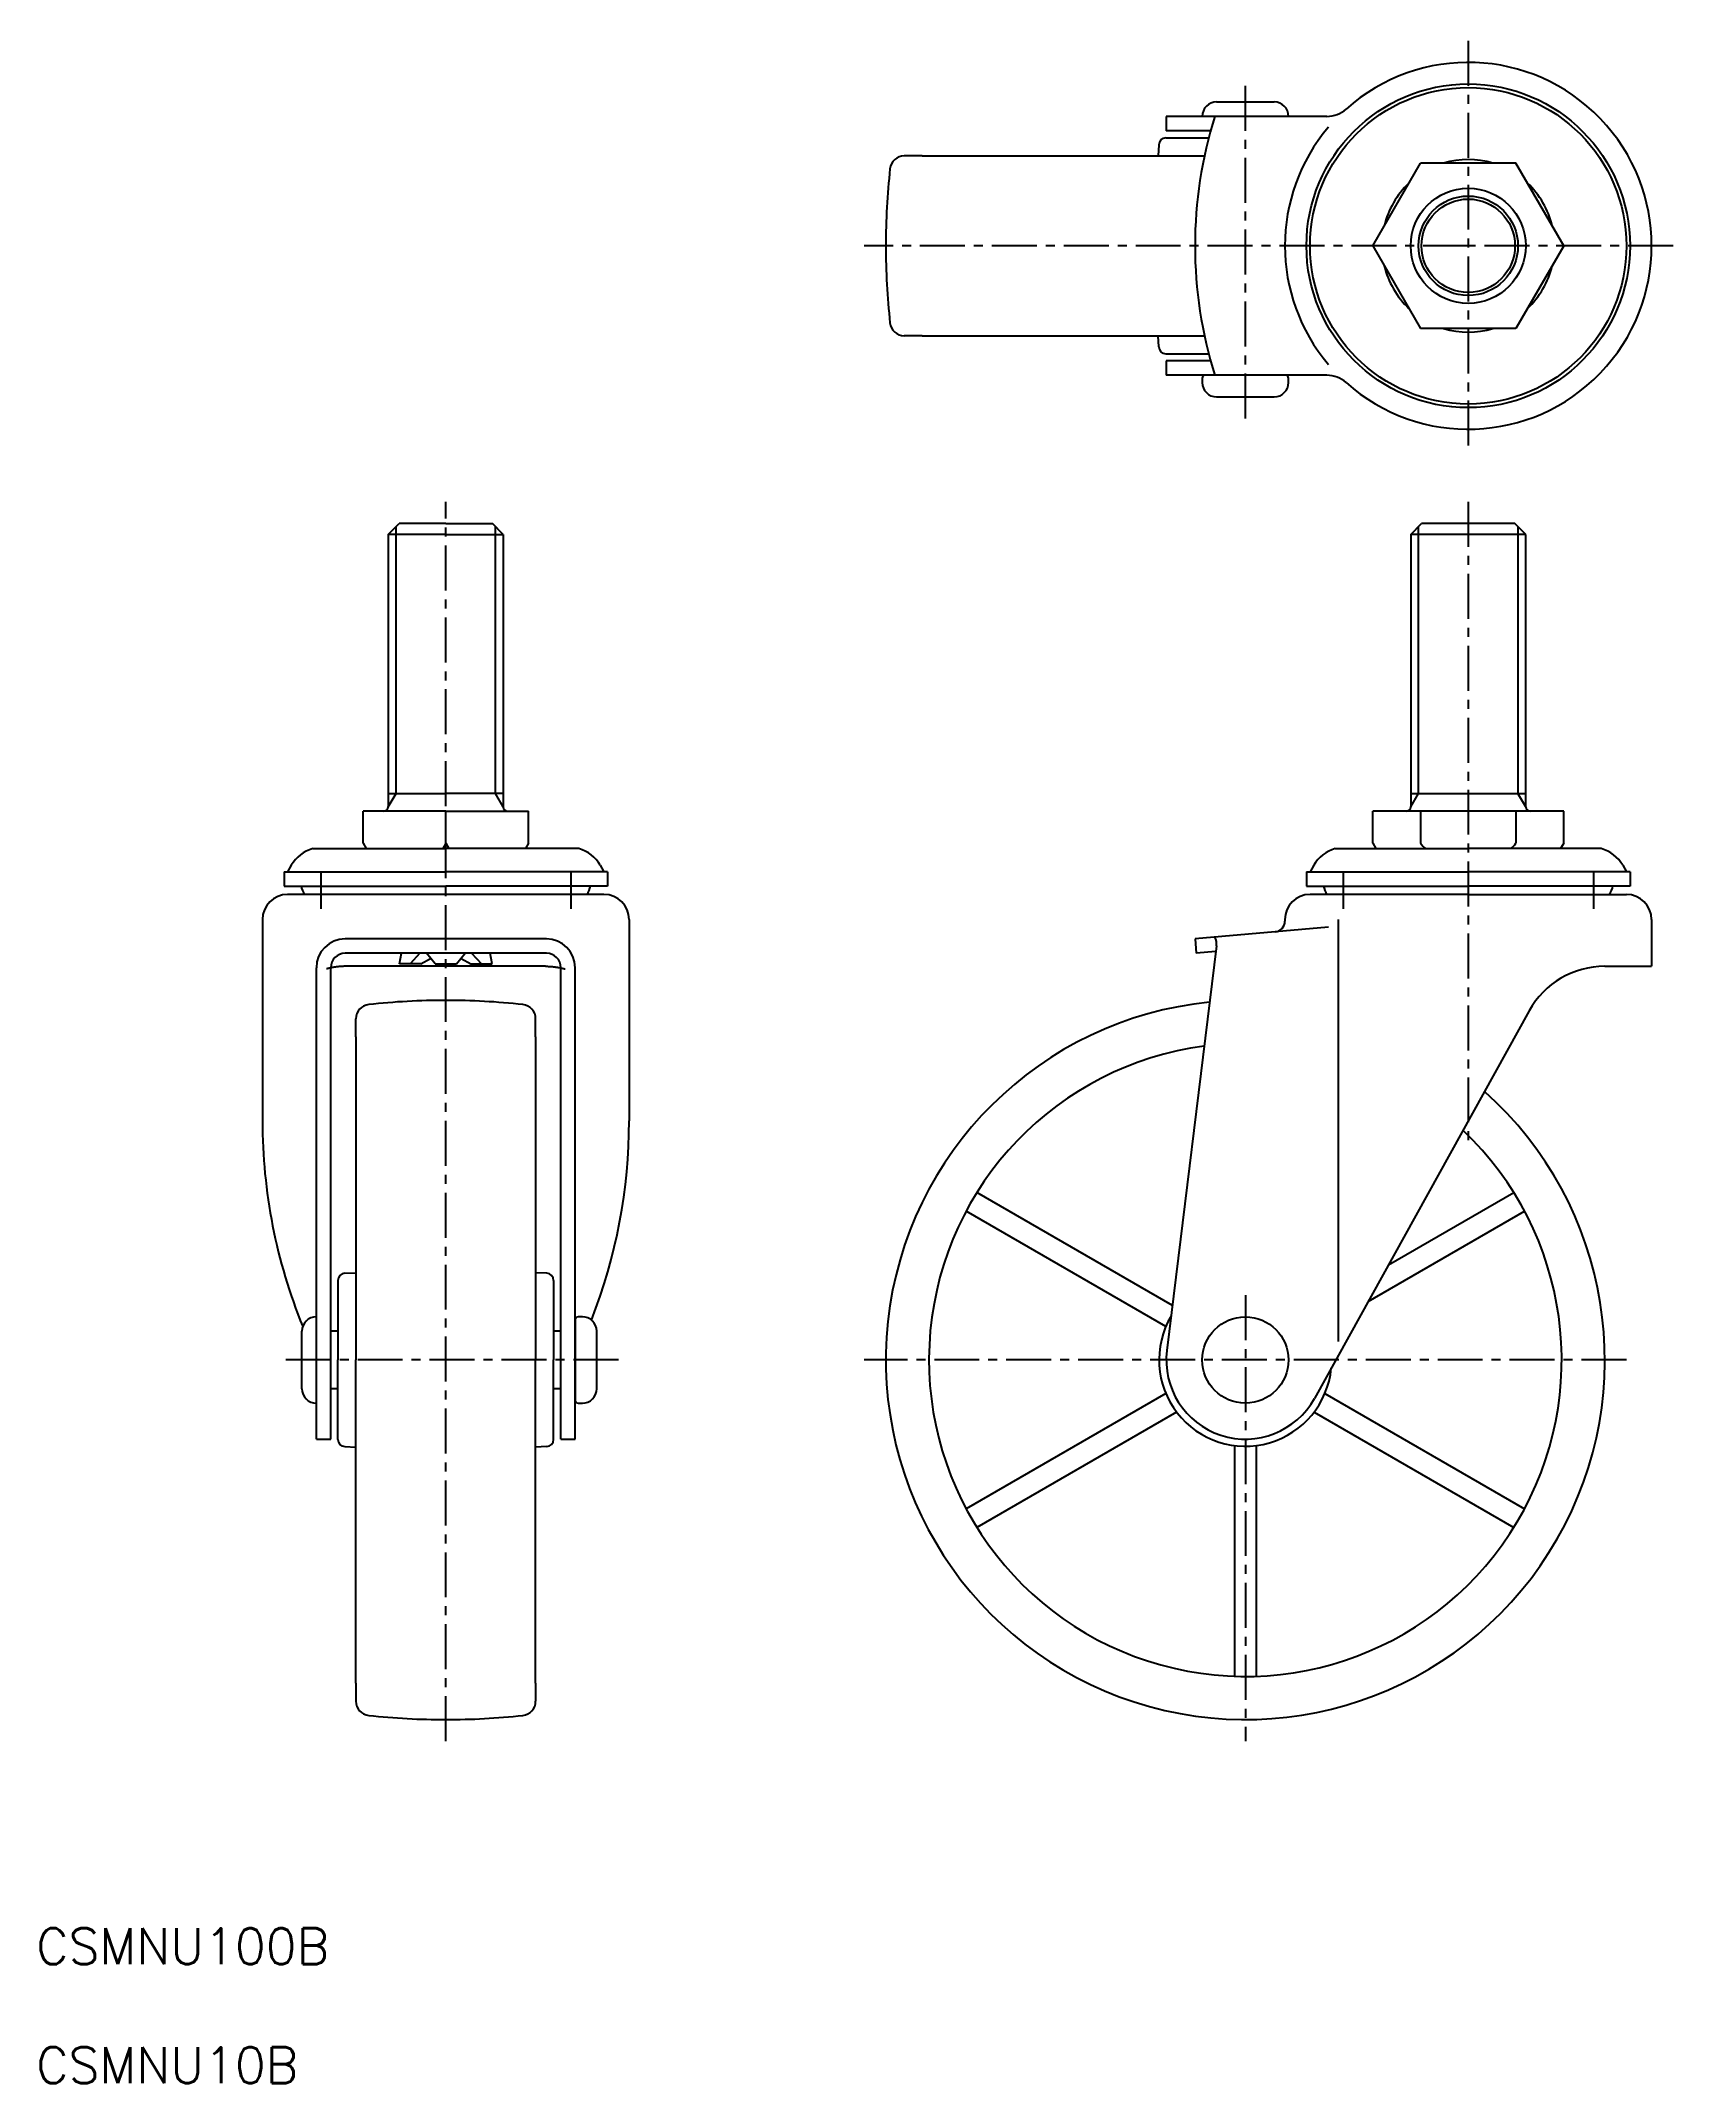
# Model space of a CAD drawing. Extents: x -12 to 215, y -13 to 271.
import ezdxf

# ---------------------------------------------------------------- set-up
doc = ezdxf.new("R2010")
doc.units = 0
doc.header["$LTSCALE"] = 5
doc.linetypes.add('CENTER', pattern=[2, 1.25, -0.25, 0.25, -0.25])
doc.layers.get('0').update_dxf_attribs({"linetype": 'CONTINUOUS'})
doc.layers.add('CENTER', color=1, linetype='CENTER')
doc.styles.get("Standard").update_dxf_attribs({"font": 'txt.shx'})

msp = doc.modelspace()

# ---------------------------------------------------------------- linework, layer by layer
at = {"color": 7, "linetype": 'CONTINUOUS'}
for p, q in [((151.332553, 262.020357), (159.332553, 262.020357)), ((144.332553, 260.020357), (144.332553, 258.020357)), ((166.679309, 260.020357), (144.332553, 260.020357)), ((143.282888, 256.072693), (143.201534, 254.520357)), ((144.281518, 257.020357), (150.237803, 257.020357)), ((150.505224, 258.020357), (144.332553, 258.020357)), ((110.383588, 254.520357), (107.896677, 254.520357)), ((110.383588, 254.520357), (149.64908, 254.520357)), ((173.053497, 242.020357), (179.693025, 253.520357)), ((192.972081, 253.520357), (179.693025, 253.520357)), ((199.611609, 242.020357), (192.972081, 253.520357)), ((173.053497, 242.020357), (179.693025, 230.520357)), ((199.611609, 242.020357), (192.972081, 230.520357)), ((192.972081, 230.520357), (179.693025, 230.520357)), ((110.383588, 229.520357), (107.896677, 229.520357)), ((110.383588, 229.520357), (149.64908, 229.520357)), ((143.282888, 227.968021), (143.201534, 229.520357)), ((144.281518, 227.020357), (150.237803, 227.020357)), ((144.332553, 226.020357), (144.332553, 224.020357)), ((150.505224, 226.020357), (144.332553, 226.020357)), ((166.679309, 224.020357), (144.332553, 224.020357)), ((149.332553, 223.620357), (149.332553, 223.020357)), ((160.932553, 224.020357), (149.732553, 224.020357)), ((161.332553, 223.020357), (161.332553, 223.620357)), ((151.332553, 221.020357), (159.332553, 221.020357)), ((36.130765, 201.900815), (37.630765, 203.400815)), ((44.130765, 201.900815), (36.130765, 201.900815)), ((36.130765, 201.900815), (36.130765, 164.000815)), ((44.130765, 203.400815), (37.630765, 203.400815)), ((44.130765, 203.400815), (50.630765, 203.400815)), ((44.130765, 201.900815), (52.130765, 201.900815)), ((52.130765, 201.900815), (50.630765, 203.400815)), ((52.130765, 201.900815), (52.130765, 164.000815)), ((178.332553, 201.900815), (179.832553, 203.400815)), ((194.332553, 201.900815), (178.332553, 201.900815)), ((178.332553, 201.900815), (178.332553, 164.000815)), ((192.832553, 203.400815), (179.832553, 203.400815)), ((194.332553, 201.900815), (192.832553, 203.400815)), ((194.332553, 164.000815), (194.332553, 201.900815)), ((36.130765, 165.87576), (44.130765, 165.87576)), ((52.130765, 165.87576), (44.130765, 165.87576)), ((178.332553, 165.87576), (194.332553, 165.87576)), ((32.630765, 158.948256), (32.630765, 163.400815)), ((44.130765, 163.400815), (32.630765, 163.400815)), ((44.130765, 158.948256), (44.130765, 163.400815)), ((44.130765, 163.400815), (55.630765, 163.400815)), ((55.630765, 158.948256), (55.630765, 163.400815)), ((173.053497, 158.948256), (173.053497, 163.400815)), ((199.611609, 163.400815), (173.053497, 163.400815)), ((179.693025, 163.400815), (179.693025, 158.948256)), ((192.972081, 163.400815), (192.972081, 158.948256)), ((199.611609, 158.948256), (199.611609, 163.400815)), ((25.630765, 158.200815), (44.130765, 158.200815)), ((32.630765, 158.948256), (33.0623, 158.200815)), ((44.130765, 158.948256), (43.699229, 158.200815)), ((44.130765, 158.948256), (44.5623, 158.200815)), ((62.630765, 158.200815), (44.130765, 158.200815)), ((55.630765, 158.948256), (55.199229, 158.200815)), ((167.832553, 158.200815), (186.332553, 158.200815)), ((173.053497, 158.948256), (173.485032, 158.200815)), ((204.832553, 158.200815), (186.332553, 158.200815)), ((199.611609, 158.948256), (199.180074, 158.200815)), ((21.630765, 155.000815), (21.630765, 153.000815)), ((21.630765, 155.000815), (44.130765, 155.000815)), ((22.640486, 155.883679), (22.130765, 155.000815)), ((66.630765, 155.000815), (44.130765, 155.000815)), ((65.621043, 155.883679), (66.130765, 155.000815)), ((66.630765, 155.000815), (66.630765, 153.000815)), ((163.832553, 155.000815), (163.832553, 153.000815)), ((163.832553, 155.000815), (186.332553, 155.000815)), ((164.842274, 155.883679), (164.332553, 155.000815)), ((208.832553, 155.000815), (186.332553, 155.000815)), ((207.822832, 155.883679), (208.332553, 155.000815)), ((208.832553, 155.000815), (208.832553, 153.000815)), ((21.630765, 153.000815), (44.130765, 153.000815)), ((66.130765, 151.844565), (22.130765, 151.844565)), ((66.630765, 153.000815), (44.130765, 153.000815)), ((163.832553, 153.000815), (186.332553, 153.000815)), ((186.332553, 151.844565), (164.332553, 151.844565)), ((208.832553, 153.000815), (186.332553, 153.000815)), ((186.332553, 151.844565), (208.332553, 151.844565)), ((18.630765, 148.344565), (18.630765, 120.340727)), ((69.630765, 148.344565), (69.630765, 120.340727)), ((160.832553, 148.344565), (160.832553, 148.119062)), ((168.270161, 89.692847), (168.270161, 148.344565)), ((211.832553, 148.344565), (211.832553, 141.844565)), ((58.130765, 145.650957), (30.130765, 145.650957)), ((166.890331, 147.274552), (148.332553, 145.650957)), ((148.332553, 145.650957), (148.506864, 143.658568)), ((58.130765, 143.658568), (30.130765, 143.658568)), ((37.683866, 142.175815), (37.964669, 143.658568)), ((40.666663, 142.175815), (37.683866, 142.175815)), ((40.532354, 143.658568), (39.175264, 142.175815)), ((40.666663, 142.175815), (42.007197, 142.949773)), ((42.639366, 142.175815), (41.428253, 143.658568)), ((42.639366, 142.175815), (45.622163, 142.175815)), ((45.622163, 142.175815), (46.833276, 143.658568)), ((46.254332, 142.949773), (47.594866, 142.175815)), ((47.594866, 142.175815), (50.577663, 142.175815)), ((47.729175, 143.658568), (49.086265, 142.175815)), ((50.577663, 142.175815), (50.29686, 143.658568)), ((151.321592, 144.698506), (144.414545, 88.445128)), ((151.223082, 143.896206), (148.506864, 143.658568)), ((26.130765, 76.104565), (26.130765, 141.650957)), ((27.5656, 141.483), (27.545, 141.478)), ((27.5861, 141.489), (27.5656, 141.483)), ((27.6067, 141.494), (27.5861, 141.489)), ((27.6272, 141.5), (27.6067, 141.494)), ((27.6478, 141.505), (27.6272, 141.5)), ((27.6685, 141.511), (27.6478, 141.505)), ((27.6891, 141.516), (27.6685, 141.511)), ((27.7098, 141.522), (27.6891, 141.516)), ((27.7304, 141.527), (27.7098, 141.522)), ((27.7511, 141.532), (27.7304, 141.527)), ((27.7718, 141.537), (27.7511, 141.532)), ((27.7926, 141.543), (27.7718, 141.537)), ((27.8133, 141.548), (27.7926, 141.543)), ((27.8341, 141.553), (27.8133, 141.548)), ((27.8549, 141.558), (27.8341, 141.553)), ((27.8757, 141.563), (27.8549, 141.558)), ((27.8965, 141.568), (27.8757, 141.563)), ((27.9173, 141.573), (27.8965, 141.568)), ((27.9382, 141.578), (27.9173, 141.573)), ((27.9591, 141.583), (27.9382, 141.578)), ((27.98, 141.587), (27.9591, 141.583)), ((28.0009, 141.592), (27.98, 141.587)), ((28.0218, 141.597), (28.0009, 141.592)), ((28.0427, 141.601), (28.0218, 141.597)), ((28.0637, 141.606), (28.0427, 141.601)), ((28.0847, 141.611), (28.0637, 141.606)), ((28.1056, 141.615), (28.0847, 141.611)), ((28.1267, 141.62), (28.1056, 141.615)), ((28.1477, 141.624), (28.1267, 141.62)), ((28.130765, 76.104565), (28.130765, 141.658568)), ((28.1687, 141.629), (28.1477, 141.624)), ((28.1898, 141.633), (28.1687, 141.629)), ((28.2108, 141.637), (28.1898, 141.633)), ((28.2319, 141.641), (28.2108, 141.637)), ((28.253, 141.646), (28.2319, 141.641)), ((28.2741, 141.65), (28.253, 141.646)), ((28.2952, 141.654), (28.2741, 141.65)), ((28.3164, 141.658), (28.2952, 141.654)), ((28.3375, 141.662), (28.3164, 141.658)), ((28.3587, 141.666), (28.3375, 141.662)), ((28.3799, 141.67), (28.3587, 141.666)), ((28.4011, 141.674), (28.3799, 141.67)), ((28.4223, 141.678), (28.4011, 141.674)), ((28.4435, 141.682), (28.4223, 141.678)), ((28.4648, 141.686), (28.4435, 141.682)), ((28.486, 141.689), (28.4648, 141.686)), ((28.5073, 141.693), (28.486, 141.689)), ((28.5286, 141.697), (28.5073, 141.693)), ((28.5499, 141.7), (28.5286, 141.697)), ((28.5712, 141.704), (28.5499, 141.7)), ((28.5925, 141.707), (28.5712, 141.704)), ((28.6138, 141.711), (28.5925, 141.707)), ((28.6351, 141.714), (28.6138, 141.711)), ((28.6565, 141.718), (28.6351, 141.714)), ((28.6779, 141.721), (28.6565, 141.718)), ((28.6992, 141.724), (28.6779, 141.721)), ((28.7206, 141.728), (28.6992, 141.724)), ((28.742, 141.731), (28.7206, 141.728)), ((28.7634, 141.734), (28.742, 141.731)), ((28.7849, 141.737), (28.7634, 141.734)), ((28.8063, 141.74), (28.7849, 141.737)), ((28.8277, 141.743), (28.8063, 141.74)), ((28.8492, 141.746), (28.8277, 141.743)), ((28.8707, 141.749), (28.8492, 141.746)), ((28.8921, 141.752), (28.8707, 141.749)), ((28.9136, 141.755), (28.8921, 141.752)), ((28.9351, 141.758), (28.9136, 141.755)), ((28.9566, 141.761), (28.9351, 141.758)), ((28.9781, 141.763), (28.9566, 141.761)), ((28.9997, 141.766), (28.9781, 141.763)), ((29.0212, 141.769), (28.9997, 141.766)), ((29.0427, 141.771), (29.0212, 141.769)), ((29.0643, 141.774), (29.0427, 141.771)), ((29.0858, 141.776), (29.0643, 141.774)), ((29.1074, 141.779), (29.0858, 141.776)), ((29.129, 141.781), (29.1074, 141.779)), ((29.1506, 141.783), (29.129, 141.781)), ((29.1722, 141.786), (29.1506, 141.783)), ((29.1938, 141.788), (29.1722, 141.786)), ((29.2154, 141.79), (29.1938, 141.788)), ((29.237, 141.793), (29.2154, 141.79)), ((29.2586, 141.795), (29.237, 141.793)), ((29.2803, 141.797), (29.2586, 141.795)), ((29.3019, 141.799), (29.2803, 141.797)), ((29.3236, 141.801), (29.3019, 141.799)), ((29.3452, 141.803), (29.3236, 141.801)), ((29.3669, 141.805), (29.3452, 141.803)), ((29.3885, 141.807), (29.3669, 141.805)), ((29.4102, 141.808), (29.3885, 141.807)), ((29.4319, 141.81), (29.4102, 141.808)), ((29.4536, 141.812), (29.4319, 141.81)), ((29.4753, 141.814), (29.4536, 141.812)), ((29.497, 141.815), (29.4753, 141.814)), ((29.5187, 141.817), (29.497, 141.815)), ((29.5404, 141.818), (29.5187, 141.817)), ((29.5621, 141.82), (29.5404, 141.818)), ((29.5838, 141.821), (29.5621, 141.82)), ((29.6056, 141.823), (29.5838, 141.821)), ((29.6273, 141.824), (29.6056, 141.823)), ((29.649, 141.826), (29.6273, 141.824)), ((29.6708, 141.827), (29.649, 141.826)), ((29.6925, 141.828), (29.6708, 141.827)), ((29.7143, 141.829), (29.6925, 141.828)), ((29.736, 141.83), (29.7143, 141.829)), ((29.7578, 141.832), (29.736, 141.83)), ((29.7795, 141.833), (29.7578, 141.832)), ((29.8013, 141.834), (29.7795, 141.833)), ((29.8231, 141.835), (29.8013, 141.834)), ((29.8449, 141.836), (29.8231, 141.835)), ((29.8666, 141.836), (29.8449, 141.836)), ((29.8884, 141.837), (29.8666, 141.836)), ((29.9102, 141.838), (29.8884, 141.837)), ((29.932, 141.839), (29.9102, 141.838)), ((29.9538, 141.839), (29.932, 141.839)), ((29.9756, 141.84), (29.9538, 141.839)), ((29.9973, 141.841), (29.9756, 141.84)), ((30.0191, 141.841), (29.9973, 141.841)), ((30.0409, 141.842), (30.0191, 141.841)), ((30.0627, 141.842), (30.0409, 141.842)), ((30.0845, 141.843), (30.0627, 141.842)), ((30.1063, 141.843), (30.0845, 141.843)), ((30.1281, 141.843), (30.1063, 141.843)), ((30.1499, 141.844), (30.1281, 141.843)), ((30.1717, 141.844), (30.1499, 141.844)), ((30.1935, 141.844), (30.1717, 141.844)), ((30.2153, 141.844), (30.1935, 141.844)), ((30.2372, 141.844), (30.2153, 141.844)), ((30.259, 141.845), (30.2372, 141.844)), ((30.2808, 141.845), (30.259, 141.845)), ((57.980765, 141.844565), (30.280765, 141.844565)), ((57.9808, 141.845), (58.0026, 141.845)), ((58.0026, 141.845), (58.0244, 141.844)), ((58.0244, 141.844), (58.0462, 141.844)), ((58.0462, 141.844), (58.068, 141.844)), ((58.068, 141.844), (58.0898, 141.844)), ((58.0898, 141.844), (58.1116, 141.844)), ((58.1116, 141.844), (58.1334, 141.843)), ((58.1334, 141.843), (58.1552, 141.843)), ((58.1552, 141.843), (58.177, 141.843)), ((58.177, 141.843), (58.1988, 141.842)), ((58.1988, 141.842), (58.2206, 141.842)), ((58.2206, 141.842), (58.2424, 141.841)), ((58.2424, 141.841), (58.2642, 141.841)), ((58.2642, 141.841), (58.286, 141.84)), ((58.286, 141.84), (58.3078, 141.839)), ((58.3078, 141.839), (58.3296, 141.839)), ((58.3296, 141.839), (58.3513, 141.838)), ((58.3513, 141.838), (58.3731, 141.837)), ((58.3731, 141.837), (58.3949, 141.836)), ((58.3949, 141.836), (58.4167, 141.836)), ((58.4167, 141.836), (58.4384, 141.835)), ((58.4384, 141.835), (58.4602, 141.834)), ((58.4602, 141.834), (58.482, 141.833)), ((58.482, 141.833), (58.5037, 141.832)), ((58.5037, 141.832), (58.5255, 141.83)), ((58.5255, 141.83), (58.5473, 141.829)), ((58.5473, 141.829), (58.569, 141.828)), ((58.569, 141.828), (58.5908, 141.827)), ((58.5908, 141.827), (58.6125, 141.826)), ((58.6125, 141.826), (58.6342, 141.824)), ((58.6342, 141.824), (58.656, 141.823)), ((58.656, 141.823), (58.6777, 141.821)), ((58.6777, 141.821), (58.6994, 141.82)), ((58.6994, 141.82), (58.7211, 141.818)), ((58.7211, 141.818), (58.7428, 141.817)), ((58.7428, 141.817), (58.7645, 141.815)), ((58.7645, 141.815), (58.7862, 141.814)), ((58.7862, 141.814), (58.8079, 141.812)), ((58.8079, 141.812), (58.8296, 141.81)), ((58.8296, 141.81), (58.8513, 141.808)), ((58.8513, 141.808), (58.873, 141.807)), ((58.873, 141.807), (58.8947, 141.805)), ((58.8947, 141.805), (58.9163, 141.803)), ((58.9163, 141.803), (58.938, 141.801)), ((58.938, 141.801), (58.9596, 141.799)), ((58.9596, 141.799), (58.9813, 141.797)), ((58.9813, 141.797), (59.0029, 141.795)), ((59.0029, 141.795), (59.0245, 141.793)), ((59.0245, 141.793), (59.0461, 141.79)), ((59.0461, 141.79), (59.0678, 141.788)), ((59.0678, 141.788), (59.0894, 141.786)), ((59.0894, 141.786), (59.1109, 141.783)), ((59.1109, 141.783), (59.1325, 141.781)), ((59.1325, 141.781), (59.1541, 141.779)), ((59.1541, 141.779), (59.1757, 141.776)), ((59.1757, 141.776), (59.1972, 141.774)), ((59.1972, 141.774), (59.2188, 141.771)), ((59.2188, 141.771), (59.2403, 141.769)), ((59.2403, 141.769), (59.2619, 141.766)), ((59.2619, 141.766), (59.2834, 141.763)), ((59.2834, 141.763), (59.3049, 141.761)), ((59.3049, 141.761), (59.3264, 141.758)), ((59.3264, 141.758), (59.3479, 141.755)), ((59.3479, 141.755), (59.3694, 141.752)), ((59.3694, 141.752), (59.3909, 141.749)), ((59.3909, 141.749), (59.4123, 141.746)), ((59.4123, 141.746), (59.4338, 141.743)), ((59.4338, 141.743), (59.4552, 141.74)), ((59.4552, 141.74), (59.4767, 141.737)), ((59.4767, 141.737), (59.4981, 141.734)), ((59.4981, 141.734), (59.5195, 141.731)), ((59.5195, 141.731), (59.5409, 141.728)), ((59.5409, 141.728), (59.5623, 141.724)), ((59.5623, 141.724), (59.5837, 141.721)), ((59.5837, 141.721), (59.605, 141.718)), ((59.605, 141.718), (59.6264, 141.714)), ((59.6264, 141.714), (59.6477, 141.711)), ((59.6477, 141.711), (59.669, 141.707)), ((59.669, 141.707), (59.6904, 141.704)), ((59.6904, 141.704), (59.7117, 141.7)), ((59.7117, 141.7), (59.733, 141.697)), ((59.733, 141.697), (59.7542, 141.693)), ((59.7542, 141.693), (59.7755, 141.689)), ((59.7755, 141.689), (59.7968, 141.686)), ((59.7968, 141.686), (59.818, 141.682)), ((59.818, 141.682), (59.8392, 141.678)), ((59.8392, 141.678), (59.8604, 141.674)), ((59.8604, 141.674), (59.8816, 141.67)), ((59.8816, 141.67), (59.9028, 141.666)), ((59.9028, 141.666), (59.924, 141.662)), ((59.924, 141.662), (59.9451, 141.658)), ((59.9451, 141.658), (59.9663, 141.654)), ((59.9663, 141.654), (59.9874, 141.65)), ((59.9874, 141.65), (60.0085, 141.646)), ((60.0085, 141.646), (60.0296, 141.641)), ((60.0296, 141.641), (60.0507, 141.637)), ((60.0507, 141.637), (60.0718, 141.633)), ((60.0718, 141.633), (60.0928, 141.629)), ((60.0928, 141.629), (60.1139, 141.624)), ((60.1139, 141.624), (60.1349, 141.62)), ((60.130765, 76.104565), (60.130765, 141.658568)), ((60.1349, 141.62), (60.1559, 141.615)), ((60.1559, 141.615), (60.1769, 141.611)), ((60.1769, 141.611), (60.1978, 141.606)), ((60.1978, 141.606), (60.2188, 141.601)), ((60.2188, 141.601), (60.2397, 141.597)), ((60.2397, 141.597), (60.2607, 141.592)), ((60.2607, 141.592), (60.2816, 141.587)), ((60.2816, 141.587), (60.3025, 141.583)), ((60.3025, 141.583), (60.3233, 141.578)), ((60.3233, 141.578), (60.3442, 141.573)), ((60.3442, 141.573), (60.365, 141.568)), ((60.365, 141.568), (60.3859, 141.563)), ((60.3859, 141.563), (60.4067, 141.558)), ((60.4067, 141.558), (60.4274, 141.553)), ((60.4274, 141.553), (60.4482, 141.548)), ((60.4482, 141.548), (60.469, 141.543)), ((60.469, 141.543), (60.4897, 141.537)), ((60.4897, 141.537), (60.5104, 141.532)), ((60.5104, 141.532), (60.5311, 141.527)), ((60.5311, 141.527), (60.5518, 141.522)), ((60.5518, 141.522), (60.5724, 141.516)), ((60.5724, 141.516), (60.5931, 141.511)), ((60.5931, 141.511), (60.6137, 141.505)), ((60.6137, 141.505), (60.6343, 141.5)), ((60.6343, 141.5), (60.6549, 141.494)), ((60.6549, 141.494), (60.6754, 141.489)), ((60.6754, 141.489), (60.696, 141.483)), ((60.696, 141.483), (60.7165, 141.478)), ((62.130765, 76.104565), (62.130765, 141.650957)), ((205.320865, 141.844565), (211.832553, 141.844565)), ((31.630765, 132.05353), (31.630765, 134.540442)), ((56.630765, 132.05353), (56.630765, 134.540442)), ((194.825429, 135.662281), (164.95337, 81.771659)), ((31.630765, 132.05353), (31.630765, 87.104565)), ((56.630765, 132.05353), (56.630765, 87.104565)), ((145.182171, 94.696942), (117.999584, 110.390816)), ((175.240778, 100.330635), (192.665522, 110.390816)), ((144.271758, 91.758468), (116.499584, 107.792739)), ((172.416853, 95.23614), (194.165522, 107.792739)), ((29.130765, 98.155601), (29.130765, 87.104565)), ((30.078429, 99.15423), (31.630765, 99.235585)), ((58.1831, 99.15423), (56.630765, 99.235585)), ((59.130765, 98.155601), (59.130765, 87.104565)), ((24.130765, 83.104565), (24.130765, 91.104565)), ((29.130765, 91.104565), (28.130765, 91.104565)), ((60.130765, 91.104565), (59.130765, 91.104565)), ((62.130765, 92.704565), (62.130765, 81.504565)), ((63.130765, 93.104565), (62.530765, 93.104565)), ((65.130765, 83.104565), (65.130765, 91.104565)), ((29.130765, 76.05353), (29.130765, 87.104565)), ((31.630765, 42.155601), (31.630765, 87.104565)), ((56.630765, 42.155601), (56.630765, 87.104565)), ((59.130765, 76.05353), (59.130765, 87.104565)), ((29.130765, 83.104565), (28.130765, 83.104565)), ((60.130765, 83.104565), (59.130765, 83.104565)), ((144.271758, 82.450663), (116.499584, 66.416391)), ((166.393348, 82.450663), (194.165522, 66.416391)), ((62.530765, 81.104565), (63.130765, 81.104565)), ((145.771758, 79.852587), (117.999584, 63.818315)), ((164.893348, 79.852587), (192.665522, 63.818315)), ((26.130765, 76.104565), (28.130765, 76.104565)), ((30.078429, 75.0549), (31.630765, 74.973546)), ((58.1831, 75.0549), (56.630765, 74.973546)), ((60.130765, 76.104565), (62.130765, 76.104565)), ((153.832553, 75.198684), (153.832553, 43.130141)), ((156.832553, 75.198684), (156.832553, 43.130141)), ((31.630765, 42.155601), (31.630765, 39.668689)), ((56.630765, 42.155601), (56.630765, 39.668689))]:
    msp.add_line(p, q, dxfattribs=at)
at = {"color": 3, "linetype": 'CONTINUOUS'}
for p, q in [((37.213265, 165.87576), (37.213265, 202.983315)), ((51.048265, 165.87576), (51.048265, 202.983315)), ((179.415053, 165.87576), (179.415053, 202.983315)), ((193.250053, 202.983315), (193.250053, 165.87576)), ((36.130765, 164.000815), (37.213265, 165.87576)), ((52.130765, 164.000815), (51.048265, 165.87576)), ((178.332553, 164.000815), (179.415053, 165.87576)), ((194.332553, 164.000815), (193.250053, 165.87576))]:
    msp.add_line(p, q, dxfattribs=at)
at = {"color": 7, "linetype": 'CONTINUOUS'}
for centre, radius in [((186.332553, 242.020357), 22.5), ((186.332553, 242.020357), 22), ((186.332553, 242.020357), 8), ((186.332553, 242.020357), 6.5), ((155.332553, 87.104565), 6)]:
    msp.add_circle(centre, radius, dxfattribs=at)
at = {"color": 3, "linetype": 'CONTINUOUS'}
msp.add_circle((186.332553, 242.020357), 6.9175, dxfattribs=at)
at = {"color": 7, "linetype": 'CONTINUOUS'}
for centre, radius, start, end in [((186.332553, 242.020357), 25.5, 228.224652, 131.775348), ((151.332553, 260.020357), 2, 90, 180), ((159.332553, 260.020357), 2, 0, 90), ((208.332553, 242.020357), 60, 162.542397, 197.457603), ((186.332553, 242.020357), 25.5, 139.679785, 220.320215), ((166.679309, 264.020357), 4, 270, 311.775348), ((144.281518, 256.020357), 1, 90, 177), ((205.332553, 242.020357), 100, 173.84936, 180), ((107.896677, 252.520357), 2, 90, 173.84936), ((186.332553, 242.020357), 12, 73.402158, 106.597842), ((186.332553, 242.020357), 12, 133.402158, 166.597842), ((186.332553, 242.020357), 12, 13.402158, 46.597842), ((205.332553, 242.020357), 100, 180, 186.15064), ((186.332553, 242.020357), 12, 193.402158, 226.597842), ((186.332553, 242.020357), 12, 313.402158, 346.597842), ((107.896677, 231.520357), 2, 186.15064, 270), ((186.332553, 242.020357), 12, 253.402158, 286.597842), ((144.281518, 228.020357), 1, 183, 270), ((149.732553, 223.620357), 0.4, 90, 180), ((151.332553, 223.020357), 2, 180, 270), ((159.332553, 223.020357), 2, 270, 0), ((160.932553, 223.620357), 0.4, 0, 90), ((166.679309, 220.020357), 4, 48.224652, 90), ((35.530765, 164.000815), 0.6, 270, 0), ((52.730765, 164.000815), 0.6, 180, 270), ((177.732553, 164.000815), 0.6, 270, 0), ((194.932553, 164.000815), 0.6, 180, 270), ((26.970613, 153.383679), 5, 105.543486, 150), ((61.290916, 153.383679), 5, 30, 74.456514), ((169.172401, 153.383679), 5, 105.543486, 150), ((186.332553, 164.560646), 8.693805, 220.207819, 227.015309), ((186.332553, 164.560646), 8.693805, 312.984691, 319.792181), ((203.492705, 153.383679), 5, 30, 74.456514), ((22.130765, 148.344565), 3.5, 90, 180), ((26.730765, 153.52269), 2.778125, 190.827428, 217.160475), ((61.530765, 153.52269), 2.778125, 322.839525, 349.172572), ((66.130765, 148.344565), 3.5, 0, 90), ((164.332553, 148.344565), 3.5, 90, 180), ((168.932553, 153.52269), 2.778125, 190.827428, 217.160475), ((203.732553, 153.52269), 2.778125, 322.839525, 349.172572), ((208.332553, 148.344565), 3.5, 0, 90), ((159.332553, 148.119062), 1.5, 275, 0), ((30.130765, 141.650957), 4, 90, 180), ((58.130765, 141.650957), 4, 0, 90), ((149.336499, 144.942245), 2, 353, 28.375631), ((30.130765, 141.658568), 2, 90, 180), ((58.130765, 141.658568), 2, 0, 90), ((205.320865, 129.844565), 12, 90, 151), ((33.630765, 134.540442), 2, 96.15064, 180), ((44.130765, 37.104565), 100, 90, 96.15064), ((44.130765, 37.104565), 100, 83.84936, 90), ((54.630765, 134.540442), 2, 0, 83.84936), ((155.332553, 87.104565), 50, 95.709033, 48.290967), ((155.332553, 87.104565), 44, 97.477512, 46.522488), ((94.347042, 120.340727), 75.716277, 180, 202.186992), ((-6.085513, 120.340727), 75.716277, 338.555649, 0), ((30.130765, 98.155601), 1, 93, 180), ((58.130765, 98.155601), 1, 0, 87), ((26.130765, 91.104565), 2, 90, 180), ((62.530765, 92.704565), 0.4, 90, 180), ((63.130765, 91.104565), 2, 0, 90), ((155.332553, 87.104565), 12, 149.443536, 354.556464), ((155.332553, 87.104565), 11, 173, 331), ((26.130765, 83.104565), 2, 180, 270), ((63.130765, 83.104565), 2, 270, 0), ((62.530765, 81.504565), 0.4, 180, 270), ((30.130765, 76.05353), 1, 180, 267), ((58.130765, 76.05353), 1, 273, 0), ((33.630765, 39.668689), 2, 180, 263.84936), ((44.130765, 137.104565), 100, 263.84936, 270), ((44.130765, 137.104565), 100, 270, 276.15064), ((54.630765, 39.668689), 2, 276.15064, 0)]:
    msp.add_arc(centre, radius, start, end, dxfattribs=at)
at = {"layer": 'CENTER', "color": 1, "linetype": 'CENTER'}
for p, q in [((186.332553, 270.520357), (186.332553, 213.520357)), ((155.332553, 218.020357), (155.332553, 265.020357)), ((186.332553, 242.020357), (102.332553, 242.020357)), ((214.832553, 242.020357), (186.332553, 242.020357)), ((44.130765, 34.104565), (44.130765, 206.400815)), ((186.332553, 206.400815), (186.332553, 117.340727)), ((26.730765, 155.000815), (26.730765, 149.844565)), ((61.530765, 155.000815), (61.530765, 149.844565)), ((168.932553, 155.000815), (168.932553, 149.844565)), ((203.732553, 155.000815), (203.732553, 149.844565)), ((155.332553, 96.104565), (155.332553, 34.104565)), ((68.130765, 87.104565), (21.130765, 87.104565)), ((208.332553, 87.104565), (102.332553, 87.104565))]:
    msp.add_line(p, q, dxfattribs=at)

# ---------------------------------------------------------------- texts
for s, p in [('CSMNU100B', (-12.83217, 3.080555)), ('CSMNU10B', (-12.83217, -13.446314))]:
    msp.add_text(s, height=5).set_placement(p)

doc.saveas('drawing.dxf')
